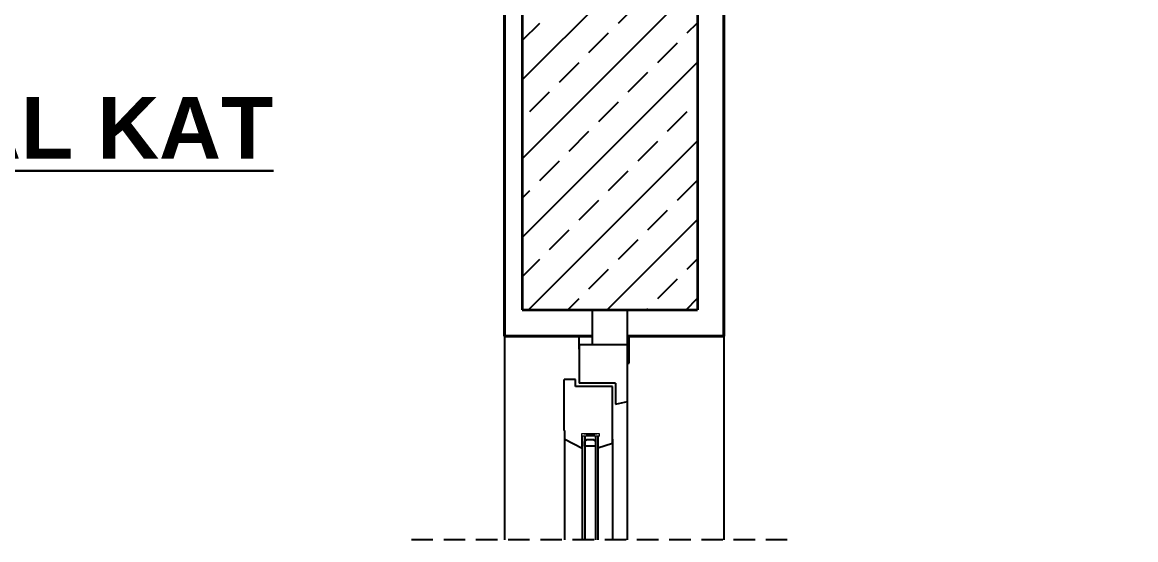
# Model space of a CAD drawing. Extents: x 386248 to 427517, y 4539405 to 4542296.
# Drawn here: x 417625.5 to 417954.8, y 4541831.1 to 4541984 of the extents above; entities that cross this region are included whole.
import ezdxf

# ---------------------------------------------------------------- set-up
doc = ezdxf.new("R2010")
doc.units = 0
doc.linetypes.add('HIDDEN', pattern=[9.525, 6.35, -3.175])
for name, color, linetype, lineweight in [('4', 1, 'Continuous', 18), ('DUVAR', 4, 'Continuous', 35), ('kolon', 1, 'Continuous', 40), ('yazı', 113, 'Continuous', 30)]:
    doc.layers.add(name, color=color, linetype=linetype, lineweight=lineweight)
for name, color, linetype in [('5', 1, 'Continuous'), ('9', 9, 'Continuous'), ('CAM', 7, 'Continuous'), ('IZOLAS', 13, 'Continuous'), ('SıLıK', 245, 'Continuous'), ('Tarama', 7, 'Continuous')]:
    doc.layers.add(name, color=color, linetype=linetype)
doc.styles.get("Standard").update_dxf_attribs({"font": 'arial.ttf'})

msp = doc.modelspace()

# ---------------------------------------------------------------- hatches: boundary and pattern name
at = {"layer": 'Tarama'}
h = msp.add_hatch(dxfattribs=at)
h.set_pattern_fill('ANSI33', color=256, scale=2.592, angle=360, style=0)
h.set_pattern_definition([(45, (345547.594, 4534986.198), (-11.638412, 11.638412), []), (45, (345559.233, 4534986.198), (-11.638412, 11.638412), [8.2296, -4.1148])])
h.paths.add_polyline_path([(417954.755, 4542028.65), (417355.929, 4542028.65), (417355.929, 4541997.546), (417773.315, 4541997.546), (417773.315, 4541899.05), (417825.155, 4541899.05), (417825.155, 4541997.546), (417954.755, 4541997.546)])

# ---------------------------------------------------------------- linework, layer by layer
at = {"layer": '4'}
for p, q in [((417790.94, 4541861.725), (417796.124, 4541862.503)), ((417790.94, 4541862.503), (417796.124, 4541861.725))]:
    msp.add_line(p, q, dxfattribs=at)
msp.add_lwpolyline([(417796.124, 4541861.725), (417790.94, 4541861.725), (417790.94, 4541862.503), (417796.124, 4541862.503)], close=True, dxfattribs=at)
at = {"layer": '5'}
msp.add_lwpolyline([(417794.958, 4541858.771), (417791.847, 4541858.771), (417791.847, 4541860.067), (417792.495, 4541860.715), (417794.31, 4541860.715), (417794.958, 4541860.067)], close=True, dxfattribs=at)
at = {"layer": '9'}
for p, q in [((417804.419, 4541831.075), (417804.419, 4541873.26)), ((417785.886, 4541831.075), (417785.886, 4541862.114)), ((417800.012, 4541860.844), (417800.012, 4541831.075))]:
    msp.add_line(p, q, dxfattribs=at)
at = {"layer": 'CAM'}
for p, q in [((417791.07, 4541861.725), (417791.07, 4541831.075)), ((417791.847, 4541861.725), (417791.847, 4541831.075)), ((417794.958, 4541861.725), (417794.958, 4541831.075)), ((417795.735, 4541861.725), (417795.735, 4541831.075))]:
    msp.add_line(p, q, dxfattribs=at)
at = {"layer": 'DUVAR'}
for p, q in [((417773.315, 4541997.546), (417773.315, 4541899.05)), ((417825.155, 4541997.546), (417825.155, 4541899.05)), ((417773.315, 4541899.05), (417825.155, 4541899.05))]:
    msp.add_line(p, q, dxfattribs=at)
at = {"layer": 'IZOLAS'}
msp.add_line((417790.163, 4541887.386), (417790.163, 4541891.274), dxfattribs=at)
at = {"layer": 'kolon'}
for p, q in [((417768.131, 4541992.362), (417768.131, 4541891.274)), ((417832.931, 4541989.77), (417832.931, 4541891.274)), ((417768.131, 4541891.274), (417794.051, 4541891.274)), ((417832.931, 4541891.274), (417804.419, 4541891.274))]:
    msp.add_line(p, q, dxfattribs=at)
at = {"layer": 'SıLıK'}
for p, q in [((417768.131, 4541891.274), (417768.131, 4541831.075)), ((417832.931, 4541891.274), (417832.931, 4541831.075))]:
    msp.add_line(p, q, dxfattribs=at)
at = {"layer": 'Tarama'}
for p, q in [((417804.419, 4541899.05), (417794.051, 4541899.05)), ((417794.051, 4541899.05), (417794.051, 4541888.682)), ((417804.419, 4541888.682), (417804.419, 4541899.05)), ((417804.419, 4541888.682), (417790.163, 4541888.682)), ((417790.163, 4541888.682), (417790.163, 4541877.355)), ((417804.419, 4541871.964), (417804.419, 4541888.682)), ((417804.937, 4541891.015), (417804.937, 4541891.274)), ((417804.937, 4541883.239), (417804.937, 4541891.015)), ((417804.419, 4541883.239), (417804.937, 4541883.239)), ((417789.126, 4541878.47), (417785.756, 4541878.47)), ((417785.756, 4541863.332), (417785.756, 4541878.47)), ((417789.126, 4541876.396), (417789.126, 4541878.47)), ((417800.012, 4541876.396), (417789.126, 4541876.396)), ((417800.919, 4541877.355), (417790.163, 4541877.355)), ((417800.012, 4541859.548), (417800.012, 4541876.396)), ((417800.919, 4541877.355), (417800.919, 4541871.186)), ((417800.919, 4541871.186), (417804.419, 4541871.964)), ((417785.886, 4541863.332), (417785.756, 4541863.332)), ((417785.886, 4541860.818), (417785.886, 4541863.332)), ((417791.07, 4541858.097), (417791.07, 4541861.725)), ((417785.886, 4541860.818), (417791.07, 4541858.097)), ((417800.012, 4541859.548), (417795.735, 4541858.097))]:
    msp.add_line(p, q, dxfattribs=at)
at = {"layer": 'Tarama', "linetype": 'HIDDEN'}
msp.add_line((417851.714, 4541831.075), (417738.872, 4541831.075), dxfattribs=at)

# ---------------------------------------------------------------- texts
at = {"layer": 'yazı', "insert": (417699.729, 4541961.9), "char_height": 18.144, "width": 1538.57643, "attachment_point": 3}
msp.add_mtext('{\\fArial|b1|i0|c162|p34;\\L4.NORMAL KAT}', dxfattribs=at)

doc.saveas('drawing.dxf')
